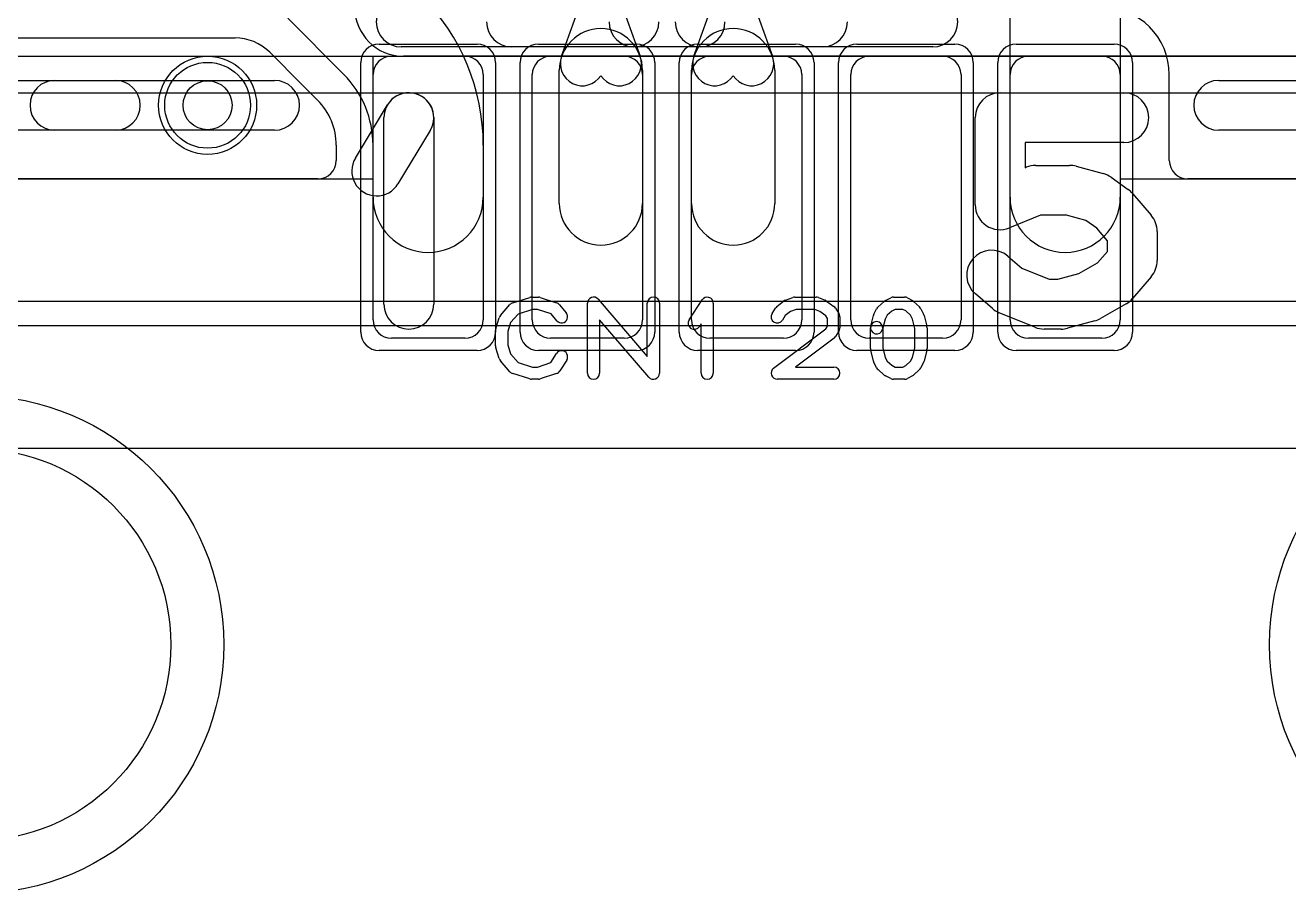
# Model space of a CAD drawing. Extents: x 0 to 20.5, y -0.9 to 20.
# Drawn here: x 10.76 to 15.91, y 3.68 to 7.23 of the extents above; entities that cross this region are included whole.
import ezdxf

# ---------------------------------------------------------------- set-up
doc = ezdxf.new("R2010")
doc.units = 0
for name, color, linetype in [('Hole', 1, 'CONTINUOUS'), ('L1', 3, 'CONTINUOUS'), ('L2', 3, 'CONTINUOUS'), ('L3', 3, 'CONTINUOUS'), ('L4', 3, 'CONTINUOUS'), ('MetalMask-A', 176, 'CONTINUOUS'), ('Outline', 7, 'CONTINUOUS'), ('PartsArea-A', 111, 'CONTINUOUS'), ('PartsSilk-A', 221, 'CONTINUOUS'), ('Resist-A', 2, 'CONTINUOUS'), ('Resist-B', 2, 'CONTINUOUS'), ('Silk-A', 140, 'CONTINUOUS')]:
    doc.layers.add(name, color=color, linetype=linetype)

msp = doc.modelspace()

# ---------------------------------------------------------------- linework, layer by layer
at = {"layer": 'Hole'}
for centre, radius in [((11.5, 6.9), 0.1), ((10.55, 4.7), 0.8)]:
    msp.add_circle(centre, radius, dxfattribs=at)
at = {"layer": 'L1'}
for p, q in [((14.775, 6.525), (14.775, 7.5)), ((15.225, 7.5), (15.225, 6.525)), ((12.9449, 7.1), (13.015, 7.29643)), ((13.195, 7.29643), (13.2651, 7.1)), ((13.4849, 7.1), (13.555, 7.29643)), ((13.735, 7.29643), (13.8051, 7.1)), ((12.05491, 7.02689), (11.82689, 7.25491)), ((9.65, 7.17496), (11.61182, 7.17496)), ((11.75324, 7.11638), (11.88437, 6.98525)), ((12.25, 7.1), (12.55, 7.1)), ((12.9, 7.1), (13.2, 7.1)), ((13.55, 7.1), (13.85, 7.1)), ((14.2, 7.1), (14.5, 7.1)), ((14.85, 7.1), (15.15, 7.1)), ((12.175, 6.025), (12.175, 7.025)), ((12.625, 7.025), (12.625, 6.025)), ((12.825, 6.025), (12.825, 7.025)), ((12.935, 6.5), (12.935, 7.04286)), ((13.275, 7.04286), (13.275, 6.5)), ((13.275, 7.025), (13.275, 6.025)), ((13.475, 6.5), (13.475, 7.04286)), ((13.475, 6.025), (13.475, 7.025)), ((13.815, 7.04286), (13.815, 6.5)), ((13.925, 7.025), (13.925, 6.025)), ((14.125, 6.025), (14.125, 7.025)), ((14.575, 7.025), (14.575, 6.025)), ((14.775, 6.025), (14.775, 7.025)), ((15.225, 7.025), (15.225, 6.025)), ((15.42504, 6.67501), (15.42504, 7.025)), ((11.88481, 6.98481), (11.94839, 6.92122)), ((12.02496, 6.73697), (12.02496, 6.67497)), ((12.175, 6.525), (12.175, 6.73697)), ((12.625, 6.73697), (12.625, 6.525)), ((11.94999, 6.6), (9.56243, 6.6)), ((17.83759, 6.60004), (15.50001, 6.60004)), ((12.55, 5.95), (12.25, 5.95)), ((13.2, 5.95), (12.9, 5.95)), ((13.85, 5.95), (13.55, 5.95)), ((14.5, 5.95), (14.2, 5.95)), ((15.15, 5.95), (14.85, 5.95))]:
    msp.add_line(p, q, dxfattribs=at)
msp.add_circle((11.5, 6.9), 0.2, dxfattribs=at)
for centre, radius, start, end in [((11.765, 6.73697), 0.86, 0, 45.00047), ((15.15, 7.025), 0.27504, 0, 90), ((11.61182, 6.97496), 0.2, 45, 90), ((13.105, 7.04286), 0.17, 0, 180), ((13.645, 7.04286), 0.17, 0, 180), ((12.25, 7.025), 0.075, 90, 180), ((12.55, 7.025), 0.075, 0, 90), ((12.9, 7.025), 0.075, 90, 180), ((13.02966, 7.06975), 0.09, 160.35902, -33.16212), ((13.18034, 7.06975), 0.09, -146.83788, 19.64024), ((13.2, 7.025), 0.075, 0, 90), ((13.55, 7.025), 0.075, 90, 180), ((13.56966, 7.06975), 0.09, 160.35902, -33.16212), ((13.72034, 7.06975), 0.09, -146.83788, 19.64024), ((13.85, 7.025), 0.075, 0, 90), ((14.2, 7.025), 0.075, 90, 180), ((14.5, 7.025), 0.075, 0, 90), ((14.85, 7.025), 0.075, 90, 180), ((15.15, 7.025), 0.075, 0, 90), ((11.765, 6.73697), 0.41, 0, 45.00099), ((11.83136, 6.93224), 0.07497, 44.52444, 45), ((11.89581, 6.86778), 0.07497, 45, 45.46475), ((11.765, 6.73697), 0.25996, 0, 45), ((11.94999, 6.67497), 0.07497, -90, 0), ((15.50001, 6.67501), 0.07497, 180, -90), ((12.4, 6.525), 0.225, 180, 0), ((13.105, 6.5), 0.17, 180, 0), ((13.645, 6.5), 0.17, 180, 0), ((15, 6.525), 0.225, 180, 0), ((12.25, 6.025), 0.075, 180, -90), ((12.55, 6.025), 0.075, -90, 0), ((12.9, 6.025), 0.075, 180, -90), ((13.2, 6.025), 0.075, -90, 0), ((13.55, 6.025), 0.075, 180, -90), ((13.85, 6.025), 0.075, -90, 0), ((14.2, 6.025), 0.075, 180, -90), ((14.5, 6.025), 0.075, -90, 0), ((14.85, 6.025), 0.075, 180, -90), ((15.15, 6.025), 0.075, -90, 0)]:
    msp.add_arc(centre, radius, start, end, dxfattribs=at)
at = {"layer": 'L2'}
for p, q in [((7.97497, 7.1), (19.32503, 7.1)), ((18.65, 6.95005), (8.75, 6.95004)), ((17.97499, 6), (9.42501, 6))]:
    msp.add_line(p, q, dxfattribs=at)
msp.add_circle((11.5, 6.9), 0.2, dxfattribs=at)
at = {"layer": 'L3'}
for p, q in [((7.97497, 7.1), (19.32503, 7.1)), ((18.65, 6.95005), (8.75, 6.95004)), ((17.97499, 6), (9.42501, 6))]:
    msp.add_line(p, q, dxfattribs=at)
msp.add_circle((11.5, 6.9), 0.2, dxfattribs=at)
at = {"layer": 'L4'}
for p, q in [((16.5, 7.1), (12.3, 7.1)), ((17.77496, 6.1), (9.62504, 6.1))]:
    msp.add_line(p, q, dxfattribs=at)
msp.add_circle((11.5, 6.9), 0.2, dxfattribs=at)
msp.add_arc((12.3, 7.3), 0.2, 180, -90, dxfattribs=at)
at = {"layer": 'MetalMask-A'}
for p, q in [((12.25, 7.1), (12.55, 7.1)), ((12.9, 7.1), (13.2, 7.1)), ((13.55, 7.1), (13.85, 7.1)), ((14.2, 7.1), (14.5, 7.1)), ((14.85, 7.1), (15.15, 7.1)), ((12.175, 6.025), (12.175, 7.025)), ((12.625, 7.025), (12.625, 6.025)), ((12.825, 6.025), (12.825, 7.025)), ((13.275, 7.025), (13.275, 6.025)), ((13.475, 6.025), (13.475, 7.025)), ((13.925, 7.025), (13.925, 6.025)), ((14.125, 6.025), (14.125, 7.025)), ((14.575, 7.025), (14.575, 6.025)), ((14.775, 6.025), (14.775, 7.025)), ((15.225, 7.025), (15.225, 6.025)), ((12.55, 5.95), (12.25, 5.95)), ((13.2, 5.95), (12.9, 5.95)), ((13.85, 5.95), (13.55, 5.95)), ((14.5, 5.95), (14.2, 5.95)), ((15.15, 5.95), (14.85, 5.95))]:
    msp.add_line(p, q, dxfattribs=at)
for centre, start, end in [((12.25, 7.025), 90, 180), ((12.55, 7.025), 0, 90), ((12.9, 7.025), 90, 180), ((13.2, 7.025), 0, 90), ((13.55, 7.025), 90, 180), ((13.85, 7.025), 0, 90), ((14.2, 7.025), 90, 180), ((14.5, 7.025), 0, 90), ((14.85, 7.025), 90, 180), ((15.15, 7.025), 0, 90), ((12.25, 6.025), 180, -90), ((12.55, 6.025), -90, 0), ((12.9, 6.025), 180, -90), ((13.2, 6.025), -90, 0), ((13.55, 6.025), 180, -90), ((13.85, 6.025), -90, 0), ((14.2, 6.025), 180, -90), ((14.5, 6.025), -90, 0), ((14.85, 6.025), 180, -90), ((15.15, 6.025), -90, 0)]:
    msp.add_arc(centre, 0.075, start, end, dxfattribs=at)
at = {"layer": 'Outline'}
msp.add_line((16.85, 5.5), (10.55, 5.5), dxfattribs=at)
at = {"layer": 'PartsArea-A'}
for p, q in [((12.175, 6.6), (12.175, 7.1)), ((12.175, 7.1), (15.225, 7.1)), ((15.225, 7.1), (15.225, 6.6)), ((9.35, 6.6), (12.175, 6.6)), ((15.225, 6.6), (18.05, 6.6))]:
    msp.add_line(p, q, dxfattribs=at)
at = {"layer": 'PartsSilk-A'}
for p, q in [((14.01, 7.1384), (12.29, 7.1384)), ((14.46, 7.1384), (12.74, 7.1384)), ((9.6463, 7.0016), (11.7734, 7.0016)), ((15.6266, 7.0016), (17.58166, 7.0016)), ((14.73458, 6.95125), (15.2395, 6.95125)), ((12.10298, 6.68487), (12.23439, 6.90222)), ((12.21973, 6.08892), (12.21973, 6.84965)), ((12.42293, 6.84965), (12.42293, 6.08892)), ((14.63298, 6.49398), (14.63298, 6.84965)), ((11.7734, 6.7984), (9.6463, 6.7984)), ((12.40827, 6.79708), (12.27686, 6.57973)), ((17.58166, 6.7984), (15.6266, 6.7984)), ((15.2395, 6.74805), (14.83618, 6.74805)), ((14.83618, 6.74805), (14.83618, 6.64518)), ((14.87983, 6.65486), (15.01817, 6.65486)), ((14.83618, 6.64518), (14.84144, 6.64733)), ((15.04446, 6.6514), (15.15512, 6.62176)), ((15.18788, 6.6063), (15.25705, 6.5569)), ((15.2752, 6.54028), (15.35128, 6.45137)), ((14.89976, 6.45166), (14.77297, 6.39991)), ((15.0048, 6.45166), (14.89976, 6.45166)), ((15.08476, 6.43024), (15.0048, 6.45166)), ((15.12886, 6.39875), (15.08476, 6.43024)), ((15.17248, 6.34777), (15.12886, 6.39875)), ((15.17248, 6.30428), (15.17248, 6.34777)), ((15.37568, 6.38531), (15.37568, 6.26675)), ((15.13228, 6.25729), (15.17248, 6.30428)), ((14.76611, 6.28462), (14.82279, 6.23604)), ((15.05527, 6.2133), (15.13228, 6.25729)), ((14.82279, 6.23604), (14.93435, 6.19052)), ((14.93435, 6.19052), (14.97021, 6.19052)), ((14.97021, 6.19052), (15.05527, 6.2133)), ((15.35128, 6.2007), (15.2752, 6.11178)), ((12.69508, 6.04239), (12.73397, 6.08683)), ((12.74516, 6.09418), (12.8146, 6.1164)), ((12.82222, 6.11759), (12.85, 6.11759)), ((12.8579, 6.11631), (12.92457, 6.09409)), ((12.93588, 6.08637), (12.96365, 6.05304)), ((13.05, 5.80741), (13.05, 6.09259)), ((13.09398, 6.10886), (13.29444, 5.87499)), ((13.29444, 5.87499), (13.29444, 6.09259)), ((13.34444, 6.09259), (13.34444, 5.80741)), ((13.46513, 6.0247), (13.51791, 6.10618)), ((13.56389, 6.09259), (13.56389, 5.80741)), ((13.82327, 6.07878), (13.85105, 6.101)), ((13.85813, 6.10497), (13.88868, 6.11608)), ((13.89722, 6.11759), (13.98333, 6.11759)), ((13.99261, 6.1158), (14.02039, 6.10469)), ((14.02581, 6.1017), (14.05637, 6.07948)), ((14.23617, 6.07795), (14.26117, 6.10017)), ((14.2666, 6.10384), (14.28882, 6.11495)), ((14.3, 6.11759), (14.34444, 6.11759)), ((14.35684, 6.1143), (14.37629, 6.10319)), ((14.3805, 6.10017), (14.4055, 6.07795)), ((14.70306, 6.07104), (14.63389, 6.13032)), ((15.2484, 6.08961), (15.14465, 6.03034)), ((12.76702, 6.04868), (12.73618, 6.01344)), ((12.82612, 6.06759), (12.76702, 6.04868)), ((12.84594, 6.06759), (12.82612, 6.06759)), ((12.90202, 6.0489), (12.84594, 6.06759)), ((12.92523, 6.02104), (12.90202, 6.0489)), ((13.8038, 6.05029), (13.81769, 6.07251)), ((13.85783, 6.0424), (13.8462, 6.02379)), ((13.87908, 6.05939), (13.85783, 6.0424)), ((13.90162, 6.06759), (13.87908, 6.05939)), ((13.97852, 6.06759), (13.90162, 6.06759)), ((13.99893, 6.05943), (13.97852, 6.06759)), ((14.02304, 6.04189), (13.99893, 6.05943)), ((14.03056, 6.02987), (14.02304, 6.04189)), ((14.06287, 6.07251), (14.07676, 6.05029)), ((14.08056, 6.03704), (14.08056, 5.99259)), ((14.20631, 5.99865), (14.21742, 6.0431)), ((14.21931, 6.04822), (14.23042, 6.07044)), ((14.27299, 6.04377), (14.26526, 6.02831)), ((14.29192, 6.0606), (14.27299, 6.04377)), ((14.3059, 6.06759), (14.29192, 6.0606)), ((14.3378, 6.06759), (14.3059, 6.06759)), ((14.34923, 6.06106), (14.3378, 6.06759)), ((14.36868, 6.04377), (14.34923, 6.06106)), ((14.37641, 6.02831), (14.36868, 6.04377)), ((14.41125, 6.07044), (14.42236, 6.04822)), ((14.42425, 6.0431), (14.43536, 5.99865)), ((14.87603, 5.99485), (14.73078, 6.05412)), ((12.67614, 5.98894), (12.69003, 6.03339)), ((12.73618, 6.01344), (12.725, 5.97766)), ((13.30046, 5.79114), (13.1, 6.02501)), ((13.1, 6.02501), (13.1, 5.80741)), ((13.51389, 6.00801), (13.50709, 5.99752)), ((13.51389, 5.80741), (13.51389, 6.00801)), ((13.80997, 5.82739), (14.02293, 5.98756)), ((14.02293, 5.98756), (14.03056, 5.99976)), ((14.03056, 5.99976), (14.03056, 6.02987)), ((14.20556, 5.90741), (14.20556, 5.99259)), ((14.26526, 6.02831), (14.25481, 5.98653)), ((14.25556, 5.99259), (14.25556, 5.91049)), ((14.38611, 5.98951), (14.37641, 6.02831)), ((14.38611, 5.91049), (14.38611, 5.98951)), ((14.43611, 5.99259), (14.43611, 5.90741)), ((14.98358, 5.98732), (14.91442, 5.98732)), ((15.12053, 6.02042), (15.00986, 5.99078)), ((12.675, 5.91852), (12.675, 5.98148)), ((12.725, 5.97766), (12.725, 5.92234)), ((14.0567, 5.95039), (13.89983, 5.83241)), ((14.07676, 5.97934), (14.06287, 5.95712)), ((12.69003, 5.86661), (12.67614, 5.91106)), ((12.725, 5.92234), (12.73618, 5.88656)), ((12.73618, 5.88656), (12.76702, 5.85132)), ((12.90023, 5.8505), (12.92324, 5.88732)), ((14.21742, 5.8569), (14.20631, 5.90135)), ((14.25556, 5.91049), (14.26526, 5.87169)), ((14.37641, 5.87169), (14.38611, 5.91049)), ((14.43536, 5.90135), (14.42425, 5.8569)), ((12.73397, 5.81317), (12.69508, 5.85761)), ((12.76702, 5.85132), (12.82612, 5.83241)), ((12.82612, 5.83241), (12.84594, 5.83241)), ((12.84594, 5.83241), (12.90023, 5.8505)), ((12.96564, 5.86082), (12.93787, 5.81638)), ((13.89983, 5.83241), (14.05556, 5.83241)), ((14.23042, 5.82956), (14.21931, 5.85178)), ((14.26526, 5.87169), (14.27299, 5.85623)), ((14.27299, 5.85623), (14.29192, 5.8394)), ((14.29192, 5.8394), (14.3059, 5.83241)), ((14.3059, 5.83241), (14.3378, 5.83241)), ((14.3378, 5.83241), (14.34923, 5.83894)), ((14.34923, 5.83894), (14.36868, 5.85623)), ((14.36868, 5.85623), (14.37641, 5.87169)), ((14.42236, 5.85178), (14.41125, 5.82956)), ((12.8146, 5.7836), (12.74516, 5.80582)), ((12.85, 5.78241), (12.82222, 5.78241)), ((12.92457, 5.80591), (12.8579, 5.78369)), ((14.05556, 5.78241), (13.825, 5.78241)), ((14.26117, 5.79983), (14.23617, 5.82205)), ((14.28882, 5.78505), (14.2666, 5.79616)), ((14.34444, 5.78241), (14.3, 5.78241)), ((14.37629, 5.79681), (14.35684, 5.7857)), ((14.4055, 5.82205), (14.3805, 5.79983))]:
    msp.add_line(p, q, dxfattribs=at)
for centre, radius, start, end in [((12.29, 7.24), 0.1016, 90, -90), ((14.46, 7.24), 0.1016, -90, 90), ((12.74, 7.24), 0.1016, 180, -90), ((13.24, 7.24), 0.1016, 180, 0), ((13.24, 7.24), 0.1016, 180, 0), ((13.51, 7.24), 0.1016, 180, 0), ((13.51, 7.24), 0.1016, 180, 0), ((14.01, 7.24), 0.1016, -90, 0), ((11.7734, 6.9), 0.1016, -90, 90), ((15.6266, 6.9), 0.1016, 90, -90), ((12.32133, 6.84965), 0.1016, 0, 180), ((12.32133, 6.84965), 0.1016, -31.16009, 148.8428), ((14.73458, 6.84965), 0.1016, 90, 180), ((15.2395, 6.84965), 0.1016, -90, 90), ((12.18992, 6.6323), 0.1016, 148.83991, -31.1572), ((14.87983, 6.55326), 0.1016, 90, 112.20155), ((15.01817, 6.55326), 0.1016, 75.00356, 90), ((15.12883, 6.52362), 0.1016, 54.4656, 75.00544), ((15.198, 6.47422), 0.1016, 40.55359, 54.46624), ((14.73458, 6.49398), 0.1016, 180, -67.79961), ((15.27408, 6.38531), 0.1016, 0, 40.5535), ((14.7, 6.20747), 0.1016, 49.40666, -130.5972), ((15.27408, 6.26675), 0.1016, -40.5493, 0), ((12.32133, 6.08892), 0.1016, 180, 0), ((12.75278, 6.07037), 0.025, 107.74642, 138.81192), ((12.82222, 6.09259), 0.025, 90, 107.74642), ((12.85, 6.09259), 0.025, 71.57954, 90), ((12.91667, 6.07037), 0.025, 39.7909, 71.57954), ((13.075, 6.09259), 0.025, 40.60378, 180), ((13.31944, 6.09259), 0.025, 0, 180), ((13.53889, 6.09259), 0.025, 0, 147.06619), ((13.86667, 6.08148), 0.025, 109.97919, 128.65478), ((13.89722, 6.09259), 0.025, 90, 109.98461), ((13.98333, 6.09259), 0.025, 68.2071, 90), ((14.01111, 6.08148), 0.025, 53.98274, 68.20215), ((14.27778, 6.08148), 0.025, 116.56505, 131.62783), ((14.3, 6.09259), 0.025, 90, 116.56505), ((14.34444, 6.09259), 0.025, 60.26649, 90), ((14.36389, 6.08148), 0.025, 48.37217, 60.26649), ((15.198, 6.17783), 0.1016, -60.26071, -40.55031), ((12.71389, 6.02593), 0.025, 138.81192, 162.63777), ((12.94444, 6.03704), 0.025, -140.2091, 39.8005), ((13.825, 6.03704), 0.025, 147.99462, -32.01002), ((13.83889, 6.05926), 0.025, 128.66697, 147.98998), ((14.04167, 6.05926), 0.025, 32.00538, 53.97932), ((14.05556, 6.03704), 0.025, 0, 32.01002), ((14.24167, 6.03704), 0.025, 153.43495, 165.96932), ((14.25278, 6.05926), 0.025, 131.62783, 153.43495), ((14.38889, 6.05926), 0.025, 26.56505, 48.37217), ((14.4, 6.03704), 0.025, 14.03068, 26.56505), ((14.76917, 6.14819), 0.1016, -130.59334, -112.19817), ((12.7, 5.98148), 0.025, 162.63777, 180), ((13.48611, 6.01111), 0.025, 147.06646, -32.93381), ((14.05556, 5.99259), 0.025, -32.00538, 0), ((14.23056, 5.99259), 0.025, 0, 180), ((14.23056, 5.99259), 0.025, 165.96932, -14.03321), ((14.41111, 5.99259), 0.025, 0, 14.03068), ((14.91442, 6.08892), 0.1016, -112.20039, -90), ((14.98358, 6.08892), 0.1016, -90, -75.00673), ((15.09425, 6.11856), 0.1016, -75.00901, -60.26166), ((14.04167, 5.97037), 0.025, -53.0476, -32.01002), ((12.7, 5.91852), 0.025, 180, -162.63777), ((12.94444, 5.87407), 0.025, -32.00538, 147.99925), ((14.23056, 5.90741), 0.025, 180, -165.96932), ((14.41111, 5.90741), 0.025, -14.03068, 0), ((12.71389, 5.87407), 0.025, -162.63777, -138.81192), ((13.825, 5.80741), 0.025, 126.9524, -90), ((14.05556, 5.80741), 0.025, -90, 90), ((14.24167, 5.86296), 0.025, -165.96932, -153.43495), ((14.25278, 5.84074), 0.025, -153.43495, -131.62783), ((14.38889, 5.84074), 0.025, -48.37217, -26.56505), ((14.4, 5.86296), 0.025, -26.56505, -14.03068), ((12.75278, 5.82963), 0.025, -138.81192, -107.74642), ((12.82222, 5.80741), 0.025, -107.74642, -90), ((12.85, 5.80741), 0.025, -90, -71.57954), ((12.91667, 5.82963), 0.025, -71.57954, -32.00538), ((13.075, 5.80741), 0.025, 180, 0), ((13.31944, 5.80741), 0.025, -139.39622, 0), ((13.53889, 5.80741), 0.025, 180, 0), ((14.27778, 5.81852), 0.025, -131.62783, -116.56505), ((14.3, 5.80741), 0.025, -116.56505, -90), ((14.34444, 5.80741), 0.025, -90, -60.26649), ((14.36389, 5.81852), 0.025, -60.26649, -48.37217)]:
    msp.add_arc(centre, radius, start, end, dxfattribs=at)
at = {"layer": 'Resist-A'}
for p, q in [((12.2, 7.15), (12.6, 7.15)), ((12.85, 7.15), (13.25, 7.15)), ((13.5, 7.15), (13.9, 7.15)), ((14.15, 7.15), (14.55, 7.15)), ((14.8, 7.15), (15.2, 7.15)), ((12.125, 5.975), (12.125, 7.075)), ((12.675, 7.075), (12.675, 5.975)), ((12.775, 5.975), (12.775, 7.075)), ((13.325, 7.075), (13.325, 5.975)), ((13.425, 5.975), (13.425, 7.075)), ((13.975, 7.075), (13.975, 5.975)), ((14.075, 5.975), (14.075, 7.075)), ((14.625, 7.075), (14.625, 5.975)), ((14.725, 5.975), (14.725, 7.075)), ((15.275, 7.075), (15.275, 5.975)), ((12.6, 5.9), (12.2, 5.9)), ((13.25, 5.9), (12.85, 5.9)), ((13.9, 5.9), (13.5, 5.9)), ((14.55, 5.9), (14.15, 5.9)), ((15.2, 5.9), (14.8, 5.9))]:
    msp.add_line(p, q, dxfattribs=at)
for centre, radius in [((11.5, 6.9), 0.175), ((10.55, 4.7), 1.016), ((16.85, 4.7), 1.016)]:
    msp.add_circle(centre, radius, dxfattribs=at)
for centre, start, end in [((12.2, 7.075), 90, 180), ((12.6, 7.075), 0, 90), ((12.85, 7.075), 90, 180), ((13.25, 7.075), 0, 90), ((13.5, 7.075), 90, 180), ((13.9, 7.075), 0, 90), ((14.15, 7.075), 90, 180), ((14.55, 7.075), 0, 90), ((14.8, 7.075), 90, 180), ((15.2, 7.075), 0, 90), ((12.2, 5.975), 180, -90), ((12.6, 5.975), -90, 0), ((12.85, 5.975), 180, -90), ((13.25, 5.975), -90, 0), ((13.5, 5.975), 180, -90), ((13.9, 5.975), -90, 0), ((14.15, 5.975), 180, -90), ((14.55, 5.975), -90, 0), ((14.8, 5.975), 180, -90), ((15.2, 5.975), -90, 0)]:
    msp.add_arc(centre, 0.075, start, end, dxfattribs=at)
at = {"layer": 'Resist-B'}
for centre, radius in [((11.5, 6.9), 0.175), ((10.55, 4.7), 1.016), ((16.85, 4.7), 1.016)]:
    msp.add_circle(centre, radius, dxfattribs=at)
at = {"layer": 'Silk-A'}
for p, q in [((10.8766, 7.0016), (11.1234, 7.0016)), ((15.6266, 7.0016), (16.3809, 7.0016)), ((11.1234, 6.7984), (10.8766, 6.7984)), ((16.3809, 6.7984), (15.6266, 6.7984))]:
    msp.add_line(p, q, dxfattribs=at)
for centre, start, end in [((10.8766, 6.9), 90, -90), ((11.1234, 6.9), -90, 90), ((15.6266, 6.9), 90, -90)]:
    msp.add_arc(centre, 0.1016, start, end, dxfattribs=at)

doc.saveas('drawing.dxf')
